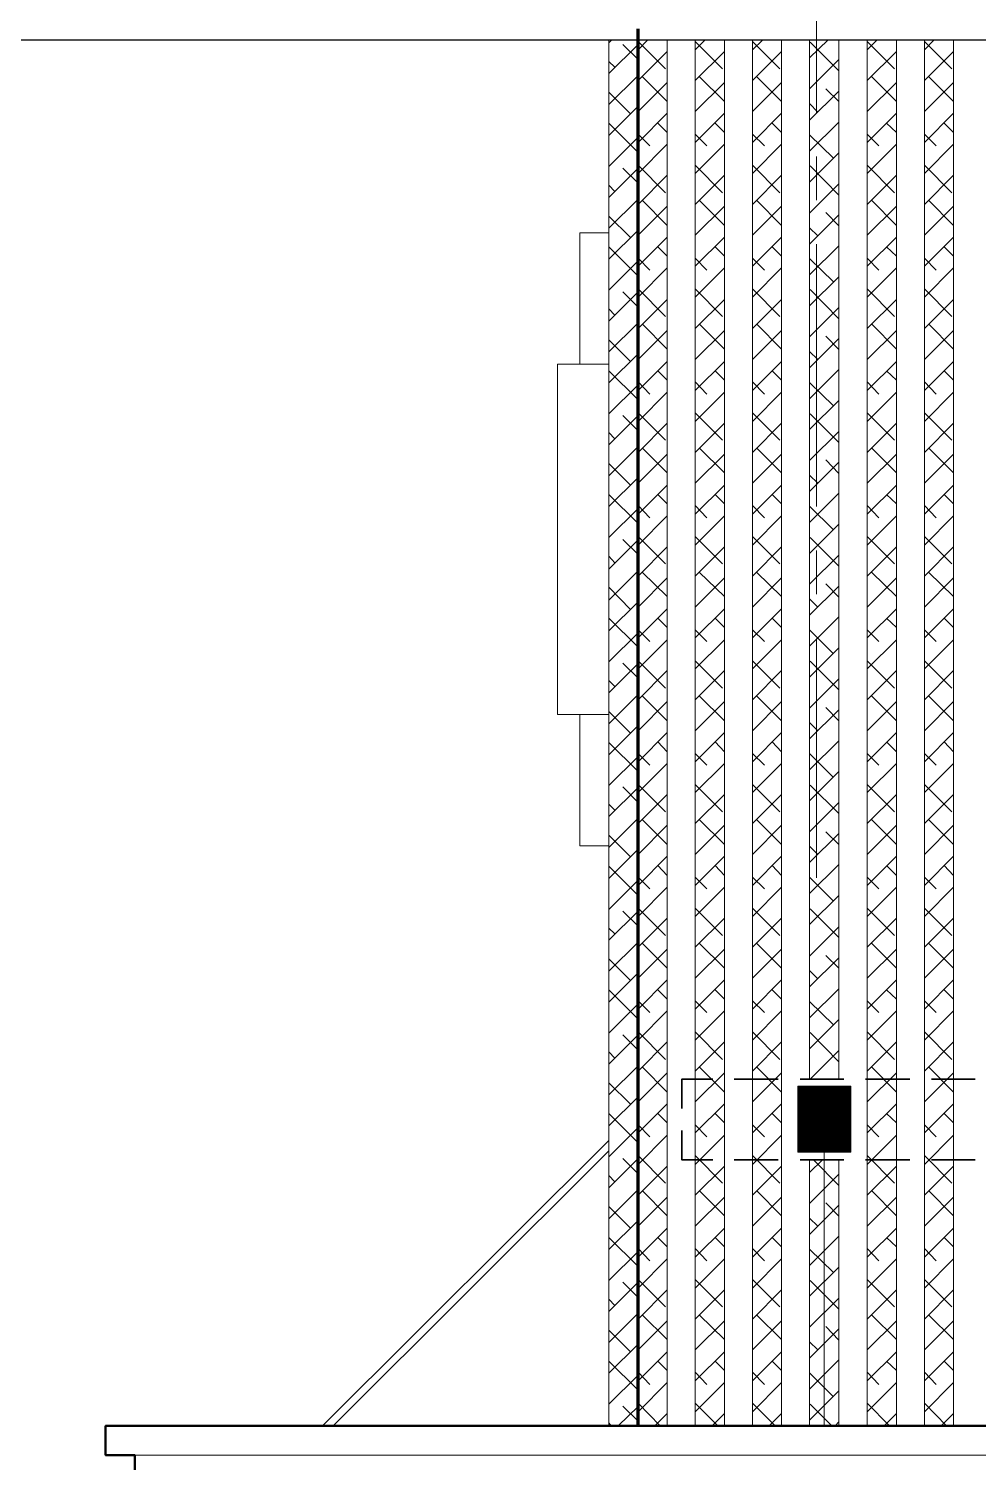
# Model space of a CAD drawing. Header units: inches. Extents: x 5 to 516, y -193 to 129.
# Drawn here: x 23.52 to 28.95, y -88.16 to -79.97 of the extents above; entities that cross this region are included whole.
import ezdxf

# ---------------------------------------------------------------- set-up
doc = ezdxf.new("R2010")
doc.units = ezdxf.units.IN
doc.header["$MEASUREMENT"] = 0
doc.layers.add('Highlight', color=210, linetype='Continuous')
doc.layers.add('PDF4_Geometry', color=7, linetype='Continuous')

msp = doc.modelspace()

# ---------------------------------------------------------------- linework, layer by layer
at = {"layer": 'Highlight'}
msp.add_line((23.3387518, -80.0329832), (138.0451299, -80.0329832), dxfattribs=at)
at = {"layer": 'PDF4_Geometry', "lineweight": 15}
for points in [[(28.0254113, -80.4496499), (28.0254113, -78.9496498)], [(28.0254113, -80.9496499), (28.0254113, -80.6996499)], [(26.6720854, -81.8863158), (26.6720854, -81.1363158), (26.8387521, -81.1363158), (26.8387521, -84.6363161), (26.6720854, -84.6363161), (26.6720854, -83.886316)], [(28.0254113, -82.6996501), (28.0254113, -81.1996499)], [(26.8387521, -83.886316), (26.5454187, -83.886316), (26.5454187, -81.8863158), (26.8387521, -81.8863158)], [(28.0254113, -83.1996501), (28.0254113, -82.9496501)], [(28.0254113, -84.8196487), (28.0254113, -83.452982)], [(28.1120812, -86.3029829), (28.1120812, -86.0963162), (28.0287479, -86.0963162), (28.0287479, -86.3029829)], [(28.0687462, -86.1996503), (28.0687462, -87.9496505)], [(25.2020875, -87.9496505), (26.8387542, -86.3196503)], [(25.2620783, -87.9496505), (26.838745, -86.3796503)], [(76.2154243, -88.1163172), (24.1287536, -88.1163172)]]:
    msp.add_lwpolyline(points, dxfattribs=at)
at = {"layer": 'PDF4_Geometry', "lineweight": 70}
msp.add_lwpolyline([(27.0054188, -87.9496505), (27.0054188, -79.9696499)], dxfattribs=at)
at = {"layer": 'PDF4_Geometry', "color": 8, "lineweight": 15, "true_color": 0x808080}
for points in [[(26.8387521, -80.0496492), (26.8554188, -80.0329825)], [(26.8387521, -80.2263154), (27.0054188, -80.0596488)], [(27.0054188, -80.1463153), (26.9187521, -80.0596486)], [(27.0054188, -80.0429828), (27.1620855, -80.1996494)], [(27.0620865, -80.0329832), (27.0054199, -80.0896498)], [(27.332079, -80.0429828), (27.4887456, -80.1996494)], [(27.3887467, -80.0329832), (27.3320801, -80.0896498)], [(27.7187435, -80.0329832), (27.6587435, -80.0896498)], [(27.6587527, -80.0429828), (27.8154194, -80.1996494)], [(27.9854129, -80.1363157), (28.0920796, -80.0329824)], [(28.1520796, -80.2096494), (27.9887462, -80.0463161)], [(28.3720774, -80.0329832), (28.3154107, -80.0896498)], [(28.3154232, -80.0429828), (28.4720899, -80.1996494)], [(28.6420834, -80.0429828), (28.7987501, -80.1996494)], [(28.6987512, -80.0329832), (28.6420845, -80.0896498)], [(26.8720773, -80.1896503), (26.838744, -80.1563169)], [(27.1720855, -80.0996505), (27.0054188, -80.2663172)], [(27.4987456, -80.0996505), (27.332079, -80.2663172)], [(27.8254194, -80.0996505), (27.6587527, -80.2663172)], [(27.9854129, -80.312982), (28.1520796, -80.1463153)], [(28.4820899, -80.0996505), (28.3154232, -80.2663172)], [(28.8087501, -80.0996505), (28.6420834, -80.2663172)], [(26.8387521, -80.4029817), (27.0054188, -80.236315)], [(27.0287478, -80.2429814), (27.1720811, -80.3863148)], [(27.3554215, -80.2429814), (27.4987549, -80.3863148)], [(27.6820817, -80.2429814), (27.8254151, -80.3863148)], [(28.3387522, -80.2429814), (28.4820856, -80.3863148)], [(28.6654124, -80.2429814), (28.8087458, -80.3863148)], [(27.1720855, -80.2763168), (27.0054188, -80.4429835)], [(27.4987456, -80.2763168), (27.332079, -80.4429835)], [(27.8254194, -80.2763168), (27.6587527, -80.4429835)], [(27.9854129, -80.4929814), (28.1520796, -80.3263148)], [(28.1520796, -80.3863157), (28.0787462, -80.3129824)], [(28.4820899, -80.2763168), (28.3154232, -80.4429835)], [(28.8087501, -80.2763168), (28.6420834, -80.4429835)], [(26.9620838, -80.4563163), (26.8387505, -80.3329829)], [(28.0320844, -80.4463167), (27.9854178, -80.3963167)], [(26.8387521, -80.5796514), (27.0054188, -80.4129847)], [(27.1720855, -80.4529831), (27.0054188, -80.6196497)], [(27.4987456, -80.4529831), (27.332079, -80.6196497)], [(27.8254194, -80.4529831), (27.6587527, -80.6196497)], [(28.4820899, -80.4529831), (28.3154232, -80.6196497)], [(28.8087501, -80.4529831), (28.6420834, -80.6196497)], [(27.0054188, -80.6763175), (26.8387521, -80.5096508)], [(27.0054188, -80.572985), (27.0720855, -80.6396516)], [(27.1187543, -80.5096508), (27.1720876, -80.5629842)], [(27.332079, -80.572985), (27.3987456, -80.6396516)], [(27.4454145, -80.5096508), (27.4987478, -80.5629842)], [(27.6587527, -80.572985), (27.7287527, -80.6396516)], [(27.7720882, -80.5096508), (27.8254216, -80.5629842)], [(27.9854129, -80.6696511), (28.1520796, -80.5029844)], [(28.3154232, -80.572985), (28.3820899, -80.6396516)], [(28.4254222, -80.5096508), (28.4820888, -80.5629842)], [(28.6420834, -80.572985), (28.7087501, -80.6396516)], [(28.7554189, -80.5096508), (28.8087523, -80.5629842)], [(26.8387521, -80.7563176), (27.0054188, -80.589651)], [(27.1720855, -80.6296493), (27.0054188, -80.796316)], [(27.4987456, -80.6296493), (27.332079, -80.796316)], [(27.8254194, -80.6296493), (27.6587527, -80.796316)], [(28.1220774, -80.7096495), (27.9854107, -80.5763161)], [(28.4820899, -80.6296493), (28.3154232, -80.796316)], [(28.8087501, -80.6296493), (28.6420834, -80.796316)], [(27.9854129, -80.8463174), (28.1520796, -80.6796507)], [(26.8387521, -80.9329839), (27.0054188, -80.7663172)], [(27.0054188, -80.8529838), (26.9187521, -80.7663171)], [(27.0054188, -80.7496513), (27.1620855, -80.9063179)], [(27.1720855, -80.8063156), (27.0054188, -80.9729823)], [(27.332079, -80.7496513), (27.4887456, -80.9063179)], [(27.4987456, -80.8063156), (27.332079, -80.9729823)], [(27.6587527, -80.7496513), (27.8154194, -80.9063179)], [(27.8254194, -80.8063156), (27.6587527, -80.9729823)], [(28.1520796, -80.9196511), (27.9887462, -80.7529844)], [(28.3154232, -80.7496513), (28.4720899, -80.9063179)], [(28.4820899, -80.8063156), (28.3154232, -80.9729823)], [(28.6420834, -80.7496513), (28.7987501, -80.9063179)], [(28.8087501, -80.8063156), (28.6420834, -80.9729823)], [(26.8720773, -80.8996519), (26.838744, -80.8629853)], [(27.9854129, -81.0229837), (28.1520796, -80.856317)], [(26.8387521, -81.1096502), (27.0054188, -80.9429835)], [(27.0287478, -80.9496499), (27.1720811, -81.0929833)], [(27.3554215, -80.9496499), (27.4987549, -81.0929833)], [(27.6820817, -80.9496499), (27.8254151, -81.0929833)], [(28.3387522, -80.9496499), (28.4820856, -81.0929833)], [(28.6654124, -80.9496499), (28.8087458, -81.0929833)], [(26.9620838, -81.1629848), (26.8387505, -81.0396514)], [(27.1720855, -80.9829853), (27.0054188, -81.149652)], [(27.4987456, -80.9829853), (27.332079, -81.149652)], [(27.8254194, -80.9829853), (27.6587527, -81.149652)], [(27.9854129, -81.1996499), (28.1520796, -81.0329833)], [(28.1520796, -81.0963174), (28.0787462, -81.0196507)], [(28.4820899, -80.9829853), (28.3154232, -81.149652)], [(28.8087501, -80.9829853), (28.6420834, -81.149652)], [(26.8387521, -81.2863165), (27.0054188, -81.1196498)], [(28.0320844, -81.1529818), (27.9854178, -81.1063151)], [(27.0054188, -81.3829826), (26.8387521, -81.2163159)], [(27.1720855, -81.1596482), (27.0054188, -81.3263148)], [(27.1187543, -81.2163159), (27.1720876, -81.2696493)], [(27.4987456, -81.1596482), (27.332079, -81.3263148)], [(27.4454145, -81.2163159), (27.4987478, -81.2696493)], [(27.8254194, -81.1596482), (27.6587527, -81.3263148)], [(27.7720882, -81.2163159), (27.8254216, -81.2696493)], [(27.9854129, -81.3763162), (28.1520796, -81.2096495)], [(28.4820899, -81.1596482), (28.3154232, -81.3263148)], [(28.4254222, -81.2163159), (28.4820888, -81.2696493)], [(28.8087501, -81.1596482), (28.6420834, -81.3263148)], [(28.7554189, -81.2163159), (28.8087523, -81.2696493)], [(26.8387521, -81.4629827), (27.0054188, -81.2963161)], [(27.0054188, -81.2796501), (27.0720855, -81.3496501)], [(27.332079, -81.2796501), (27.3987456, -81.3496501)], [(27.6587527, -81.2796501), (27.7287527, -81.3496501)], [(28.1220774, -81.416318), (27.9854107, -81.2829846)], [(28.3154232, -81.2796501), (28.3820899, -81.3496501)], [(28.6420834, -81.2796501), (28.7087501, -81.3496501)], [(27.1720855, -81.3363178), (27.0054188, -81.5029845)], [(27.4987456, -81.3363178), (27.332079, -81.5029845)], [(27.8254194, -81.3363178), (27.6587527, -81.5029845)], [(27.9854129, -81.5529825), (28.1520796, -81.3863158)], [(28.4820899, -81.3363178), (28.3154232, -81.5029845)], [(28.8087501, -81.3363178), (28.6420834, -81.5029845)], [(26.8387521, -81.639649), (27.0054188, -81.4729823)], [(27.0054188, -81.5596489), (26.9187521, -81.4729822)], [(27.0054188, -81.4563163), (27.1620855, -81.612983)], [(27.332079, -81.4563163), (27.4887456, -81.612983)], [(27.6587527, -81.4563163), (27.8154194, -81.612983)], [(28.1520796, -81.6263162), (27.9887462, -81.4596495)], [(28.3154232, -81.4563163), (28.4720899, -81.612983)], [(28.6420834, -81.4563163), (28.7987501, -81.612983)], [(27.1720855, -81.5163173), (27.0054188, -81.682984)], [(27.4987456, -81.5163173), (27.332079, -81.682984)], [(27.8254194, -81.5163173), (27.6587527, -81.682984)], [(28.4820899, -81.5163173), (28.3154232, -81.682984)], [(28.8087501, -81.5163173), (28.6420834, -81.682984)], [(26.8720773, -81.606317), (26.838744, -81.5696504)], [(27.9854129, -81.7296488), (28.1520796, -81.5629821)], [(26.8387521, -81.8163187), (27.0054188, -81.649652)], [(27.1720855, -81.6929836), (27.0054188, -81.8596503)], [(27.0287478, -81.6563184), (27.1720811, -81.7996517)], [(27.4987456, -81.6929836), (27.332079, -81.8596503)], [(27.3554215, -81.6563184), (27.4987549, -81.7996517)], [(27.8254194, -81.6929836), (27.6587527, -81.8596503)], [(27.6820817, -81.6563184), (27.8254151, -81.7996517)], [(28.4820899, -81.6929836), (28.3154232, -81.8596503)], [(28.3387522, -81.6563184), (28.4820856, -81.7996517)], [(28.8087501, -81.6929836), (28.6420834, -81.8596503)], [(28.6654124, -81.6563184), (28.8087458, -81.7996517)], [(26.9620838, -81.8696498), (26.8387505, -81.7463165)], [(27.9854129, -81.9063184), (28.1520796, -81.7396517)], [(28.1520796, -81.8029825), (28.0787462, -81.7263158)], [(26.8387521, -81.9929816), (27.0054188, -81.8263149)], [(27.1720855, -81.8696498), (27.0054188, -82.0363165)], [(27.4987456, -81.8696498), (27.332079, -82.0363165)], [(27.8254194, -81.8696498), (27.6587527, -82.0363165)], [(28.0320844, -81.8596503), (27.9854178, -81.8129836)], [(28.4820899, -81.8696498), (28.3154232, -82.0363165)], [(28.8087501, -81.8696498), (28.6420834, -82.0363165)], [(27.0054188, -82.0896511), (26.8387521, -81.9229844)], [(27.1187543, -81.9229844), (27.1720876, -81.9763177)], [(27.4454145, -81.9229844), (27.4987478, -81.9763177)], [(27.7720882, -81.9229844), (27.8254216, -81.9763177)], [(27.9854129, -82.0829847), (28.1520796, -81.916318)], [(28.4254222, -81.9229844), (28.4820888, -81.9763177)], [(28.7554189, -81.9229844), (28.8087523, -81.9763177)], [(26.8387521, -82.1696512), (27.0054188, -82.0029845)], [(27.0054188, -81.9863152), (27.0720855, -82.0563152)], [(27.1720855, -82.0463161), (27.0054188, -82.2129828)], [(27.332079, -81.9863152), (27.3987456, -82.0563152)], [(27.4987456, -82.0463161), (27.332079, -82.2129828)], [(27.6587527, -81.9863152), (27.7287527, -82.0563152)], [(27.8254194, -82.0463161), (27.6587527, -82.2129828)], [(28.1220774, -82.1229831), (27.9854107, -81.9896497)], [(28.3154232, -81.9863152), (28.3820899, -82.0563152)], [(28.4820899, -82.0463161), (28.3154232, -82.2129828)], [(28.6420834, -81.9863152), (28.7087501, -82.0563152)], [(28.8087501, -82.0463161), (28.6420834, -82.2129828)], [(27.9854129, -82.259651), (28.1520796, -82.0929843)], [(26.8387521, -82.3463175), (27.0054188, -82.1796508)], [(27.0054188, -82.2663174), (26.9187521, -82.1796507)], [(27.0054188, -82.1629848), (27.1620855, -82.3196515)], [(27.332079, -82.1629848), (27.4887456, -82.3196515)], [(27.6587527, -82.1629848), (27.8154194, -82.3196515)], [(28.1520796, -82.3329847), (27.9887462, -82.1696514)], [(28.3154232, -82.1629848), (28.4720899, -82.3196515)], [(28.6420834, -82.1629848), (28.7987501, -82.3196515)], [(26.8720773, -82.3129821), (26.838744, -82.2763155)], [(27.1720855, -82.2229824), (27.0054188, -82.3896491)], [(27.4987456, -82.2229824), (27.332079, -82.3896491)], [(27.8254194, -82.2229824), (27.6587527, -82.3896491)], [(27.9854129, -82.4363172), (28.1520796, -82.2696506)], [(28.4820899, -82.2229824), (28.3154232, -82.3896491)], [(28.8087501, -82.2229824), (28.6420834, -82.3896491)], [(26.8387521, -82.5229838), (27.0054188, -82.3563171)], [(27.0287478, -82.3629835), (27.1720811, -82.5063168)], [(27.3554215, -82.3629835), (27.4987549, -82.5063168)], [(27.6820817, -82.3629835), (27.8254151, -82.5063168)], [(28.3387522, -82.3629835), (28.4820856, -82.5063168)], [(28.6654124, -82.3629835), (28.8087458, -82.5063168)], [(26.9620838, -82.5763149), (26.8387505, -82.4529816)], [(27.1720855, -82.3996521), (27.0054188, -82.5663187)], [(27.4987456, -82.3996521), (27.332079, -82.5663187)], [(27.8254194, -82.3996521), (27.6587527, -82.5663187)], [(27.9854129, -82.6129835), (28.1520796, -82.4463168)], [(28.1520796, -82.509651), (28.0787462, -82.4329843)], [(28.4820899, -82.3996521), (28.3154232, -82.5663187)], [(28.8087501, -82.3996521), (28.6420834, -82.5663187)], [(26.8387521, -82.6996501), (27.0054188, -82.5329834)], [(28.0320844, -82.5663187), (27.9854178, -82.5196521)], [(27.1720855, -82.5763149), (27.0054188, -82.7429816)], [(27.4987456, -82.5763149), (27.332079, -82.7429816)], [(27.8254194, -82.5763149), (27.6587527, -82.7429816)], [(28.4820899, -82.5763149), (28.3154232, -82.7429816)], [(28.8087501, -82.5763149), (28.6420834, -82.7429816)], [(27.0054188, -82.7963162), (26.8387521, -82.6296495)], [(27.0054188, -82.6929837), (27.0720855, -82.7629837)], [(27.1187543, -82.6296495), (27.1720876, -82.6829828)], [(27.332079, -82.6929837), (27.3987456, -82.7629837)], [(27.4454145, -82.6296495), (27.4987478, -82.6829828)], [(27.6587527, -82.6929837), (27.7287527, -82.7629837)], [(27.7720882, -82.6296495), (27.8254216, -82.6829828)], [(28.1220774, -82.8329848), (27.9854107, -82.6963181)], [(27.9854129, -82.7896498), (28.1520796, -82.6229831)], [(28.3154232, -82.6929837), (28.3820899, -82.7629837)], [(28.4254222, -82.6296495), (28.4820888, -82.6829828)], [(28.6420834, -82.6929837), (28.7087501, -82.7629837)], [(28.7554189, -82.6296495), (28.8087523, -82.6829828)], [(26.8387521, -82.8763163), (27.0054188, -82.7096496)], [(27.1720855, -82.7529846), (27.0054188, -82.9196513)], [(27.4987456, -82.7529846), (27.332079, -82.9196513)], [(27.8254194, -82.7529846), (27.6587527, -82.9196513)], [(28.4820899, -82.7529846), (28.3154232, -82.9196513)], [(28.8087501, -82.7529846), (28.6420834, -82.9196513)], [(27.9854129, -82.9663161), (28.1520796, -82.7996494)], [(26.8387521, -83.0563158), (27.0054188, -82.8896491)], [(27.0054188, -82.9729825), (26.9187521, -82.8863158)], [(27.0054188, -82.8696499), (27.1620855, -83.0263166)], [(27.1720855, -82.9296509), (27.0054188, -83.0963176)], [(27.332079, -82.8696499), (27.4887456, -83.0263166)], [(27.4987456, -82.9296509), (27.332079, -83.0963176)], [(27.6587527, -82.8696499), (27.8154194, -83.0263166)], [(27.8254194, -82.9296509), (27.6587527, -83.0963176)], [(28.1520796, -83.0396498), (27.9887462, -82.8763165)], [(28.3154232, -82.8696499), (28.4720899, -83.0263166)], [(28.4820899, -82.9296509), (28.3154232, -83.0963176)], [(28.6420834, -82.8696499), (28.7987501, -83.0263166)], [(28.8087501, -82.9296509), (28.6420834, -83.0963176)], [(26.8720773, -83.0196506), (26.838744, -82.9829839)], [(27.9854129, -83.1429823), (28.1520796, -82.9763157)], [(26.8387521, -83.2329855), (27.0054188, -83.0663188)], [(27.1720855, -83.1063172), (27.0054188, -83.2729838)], [(27.0287478, -83.0729852), (27.1720811, -83.2129852)], [(27.4987456, -83.1063172), (27.332079, -83.2729838)], [(27.3554215, -83.0729852), (27.4987549, -83.2129852)], [(27.8254194, -83.1063172), (27.6587527, -83.2729838)], [(27.6820817, -83.0729852), (27.8254151, -83.2129852)], [(28.4820899, -83.1063172), (28.3154232, -83.2729838)], [(28.3387522, -83.0729852), (28.4820856, -83.2129852)], [(28.8087501, -83.1063172), (28.6420834, -83.2729838)], [(28.6654124, -83.0729852), (28.8087458, -83.2129852)], [(26.9620838, -83.2863166), (26.8387505, -83.15965)], [(27.9854129, -83.3196486), (28.1520796, -83.1529819)], [(28.1520796, -83.2163161), (28.0787462, -83.1396494)], [(26.8387521, -83.4096483), (27.0054188, -83.2429817)], [(28.0320844, -83.2729838), (27.9854178, -83.2263172)], [(27.0054188, -83.5029847), (26.8387521, -83.336318)], [(27.1720855, -83.2829834), (27.0054188, -83.4496501)], [(27.1187543, -83.336318), (27.1720876, -83.3896513)], [(27.4987456, -83.2829834), (27.332079, -83.4496501)], [(27.4454145, -83.336318), (27.4987478, -83.3896513)], [(27.8254194, -83.2829834), (27.6587527, -83.4496501)], [(27.7720882, -83.336318), (27.8254216, -83.3896513)], [(27.9854129, -83.4963183), (28.1520796, -83.3296516)], [(28.4820899, -83.2829834), (28.3154232, -83.4496501)], [(28.4254222, -83.336318), (28.4820888, -83.3896513)], [(28.8087501, -83.2829834), (28.6420834, -83.4496501)], [(28.7554189, -83.336318), (28.8087523, -83.3896513)], [(26.8387521, -83.586318), (27.0054188, -83.4196513)], [(27.0054188, -83.4029819), (27.0720855, -83.4696486)], [(27.332079, -83.4029819), (27.3987456, -83.4696486)], [(27.6587527, -83.4029819), (27.7287527, -83.4696486)], [(28.1220774, -83.5396498), (27.9854107, -83.4029832)], [(28.3154232, -83.4029819), (28.3820899, -83.4696486)], [(28.6420834, -83.4029819), (28.7087501, -83.4696486)], [(27.1720855, -83.4596497), (27.0054188, -83.6263164)], [(27.4987456, -83.4596497), (27.332079, -83.6263164)], [(27.8254194, -83.4596497), (27.6587527, -83.6263164)], [(27.9854129, -83.6729845), (28.1520796, -83.5063179)], [(28.4820899, -83.4596497), (28.3154232, -83.6263164)], [(28.8087501, -83.4596497), (28.6420834, -83.6263164)], [(26.8387521, -83.7629843), (27.0054188, -83.5963176)], [(27.0054188, -83.6796509), (26.9187521, -83.5929843)], [(27.0054188, -83.5796516), (27.1620855, -83.7363183)], [(27.332079, -83.5796516), (27.4887456, -83.7363183)], [(27.6587527, -83.5796516), (27.8154194, -83.7363183)], [(28.1520796, -83.7463183), (27.9887462, -83.5829849)], [(28.3154232, -83.5796516), (28.4720899, -83.7363183)], [(28.6420834, -83.5796516), (28.7987501, -83.7363183)], [(27.1720855, -83.636316), (27.0054188, -83.8029827)], [(27.4987456, -83.636316), (27.332079, -83.8029827)], [(27.8254194, -83.636316), (27.6587527, -83.8029827)], [(27.9854129, -83.8496508), (28.1520796, -83.6829841)], [(28.4820899, -83.636316), (28.3154232, -83.8029827)], [(28.8087501, -83.636316), (28.6420834, -83.8029827)], [(26.8720773, -83.7263157), (26.838744, -83.6929824)], [(26.8387521, -83.9396506), (27.0054188, -83.7729839)], [(27.1720855, -83.8129823), (27.0054188, -83.9796489)], [(27.0287478, -83.7796503), (27.1720811, -83.9229836)], [(27.4987456, -83.8129823), (27.332079, -83.9796489)], [(27.3554215, -83.7796503), (27.4987549, -83.9229836)], [(27.8254194, -83.8129823), (27.6587527, -83.9796489)], [(27.6820817, -83.7796503), (27.8254151, -83.9229836)], [(28.1520796, -83.9229846), (28.0787462, -83.8463179)], [(28.4820899, -83.8129823), (28.3154232, -83.9796489)], [(28.3387522, -83.7796503), (28.4820856, -83.9229836)], [(28.8087501, -83.8129823), (28.6420834, -83.9796489)], [(28.6654124, -83.7796503), (28.8087458, -83.9229836)], [(26.9620838, -83.9929817), (26.8387505, -83.8696484)], [(27.9854129, -84.0263171), (28.1520796, -83.8596504)], [(26.8387521, -84.1163168), (27.0054188, -83.9496502)], [(27.1720855, -83.9896519), (27.0054188, -84.1563186)], [(27.4987456, -83.9896519), (27.332079, -84.1563186)], [(27.8254194, -83.9896519), (27.6587527, -84.1563186)], [(28.0320844, -83.9796489), (27.9854178, -83.9329823)], [(28.4820899, -83.9896519), (28.3154232, -84.1563186)], [(28.8087501, -83.9896519), (28.6420834, -84.1563186)], [(27.0054188, -84.212983), (26.8387521, -84.0463163)], [(27.1187543, -84.0429831), (27.1720876, -84.0996498)], [(27.4454145, -84.0429831), (27.4987478, -84.0996498)], [(27.7720882, -84.0429831), (27.8254216, -84.0996498)], [(27.9854129, -84.2029834), (28.1520796, -84.0363167)], [(28.4254222, -84.0429831), (28.4820888, -84.0996498)], [(28.7554189, -84.0429831), (28.8087523, -84.0996498)], [(26.8387521, -84.2929831), (27.0054188, -84.1263164)], [(27.0054188, -84.1096504), (27.0720855, -84.1763171)], [(27.1720855, -84.1663182), (27.0054188, -84.3329849)], [(27.332079, -84.1096504), (27.3987456, -84.1763171)], [(27.4987456, -84.1663182), (27.332079, -84.3329849)], [(27.6587527, -84.1096504), (27.7287527, -84.1763171)], [(27.8254194, -84.1663182), (27.6587527, -84.3329849)], [(28.1220774, -84.2463183), (27.9854107, -84.1096517)], [(28.3154232, -84.1096504), (28.3820899, -84.1763171)], [(28.4820899, -84.1663182), (28.3154232, -84.3329849)], [(28.6420834, -84.1096504), (28.7087501, -84.1763171)], [(28.8087501, -84.1663182), (28.6420834, -84.3329849)], [(27.9854129, -84.3796496), (28.1520796, -84.212983)], [(26.8387521, -84.4696494), (27.0054188, -84.3029827)], [(27.0054188, -84.3896492), (26.9187521, -84.2996492)], [(27.0054188, -84.2863167), (27.1620855, -84.4429834)], [(27.332079, -84.2863167), (27.4887456, -84.4429834)], [(27.6587527, -84.2863167), (27.8154194, -84.4429834)], [(28.1520796, -84.4529834), (27.9887462, -84.28965)], [(28.3154232, -84.2863167), (28.4720899, -84.4429834)], [(28.6420834, -84.2863167), (28.7987501, -84.4429834)], [(26.8720773, -84.4329842), (26.838744, -84.3996509)], [(27.1720855, -84.3429845), (27.0054188, -84.5096511)], [(27.4987456, -84.3429845), (27.332079, -84.5096511)], [(27.8254194, -84.3429845), (27.6587527, -84.5096511)], [(27.9854129, -84.5563159), (28.1520796, -84.3896492)], [(28.4820899, -84.3429845), (28.3154232, -84.5096511)], [(28.8087501, -84.3429845), (28.6420834, -84.5096511)], [(26.8387521, -84.6463157), (27.0054188, -84.479649)], [(27.0287478, -84.4863154), (27.1720811, -84.6296487)], [(27.3554215, -84.4863154), (27.4987549, -84.6296487)], [(27.6820817, -84.4863154), (27.8254151, -84.6296487)], [(28.3387522, -84.4863154), (28.4820856, -84.6296487)], [(28.6654124, -84.4863154), (28.8087458, -84.6296487)], [(26.9620838, -84.6996502), (26.8387505, -84.5763169)], [(27.1720855, -84.5196507), (27.0054188, -84.6863174)], [(27.4987456, -84.5196507), (27.332079, -84.6863174)], [(27.8254194, -84.5196507), (27.6587527, -84.6863174)], [(27.9854129, -84.7329856), (28.1520796, -84.5663189)], [(28.1520796, -84.6296497), (28.0787462, -84.5563163)], [(28.4820899, -84.5196507), (28.3154232, -84.6863174)], [(28.8087501, -84.5196507), (28.6420834, -84.6863174)], [(26.8387521, -84.8229853), (27.0054188, -84.6563186)], [(28.0320844, -84.6863174), (27.9854178, -84.6396507)], [(27.1720855, -84.696317), (27.0054188, -84.8629837)], [(27.4987456, -84.696317), (27.332079, -84.8629837)], [(27.8254194, -84.696317), (27.6587527, -84.8629837)], [(27.9854129, -84.9096485), (28.1520796, -84.7429818)], [(28.4820899, -84.696317), (28.3154232, -84.8629837)], [(28.8087501, -84.696317), (28.6420834, -84.8629837)], [(27.0054188, -84.9196514), (26.8387521, -84.7529848)], [(27.0054188, -84.8163189), (27.0720855, -84.8829856)], [(27.1187543, -84.7496516), (27.1720876, -84.8063182)], [(27.332079, -84.8163189), (27.3987456, -84.8829856)], [(27.4454145, -84.7496516), (27.4987478, -84.8063182)], [(27.6587527, -84.8163189), (27.7287527, -84.8829856)], [(27.7720882, -84.7496516), (27.8254216, -84.8063182)], [(28.1220774, -84.9529834), (27.9854107, -84.8163168)], [(28.3154232, -84.8163189), (28.3820899, -84.8829856)], [(28.4254222, -84.7496516), (28.4820888, -84.8063182)], [(28.6420834, -84.8163189), (28.7087501, -84.8829856)], [(28.7554189, -84.7496516), (28.8087523, -84.8063182)], [(26.8387521, -84.9996516), (27.0054188, -84.8329849)], [(27.1720855, -84.8729833), (27.0054188, -85.03965)], [(27.4987456, -84.8729833), (27.332079, -85.03965)], [(27.8254194, -84.8729833), (27.6587527, -85.03965)], [(28.4820899, -84.8729833), (28.3154232, -85.03965)], [(28.8087501, -84.8729833), (28.6420834, -85.03965)], [(27.0054188, -84.9929818), (27.1620855, -85.1496485)], [(27.332079, -84.9929818), (27.4887456, -85.1496485)], [(27.6587527, -84.9929818), (27.8154194, -85.1496485)], [(27.9854129, -85.0863181), (28.1520796, -84.9196514)], [(28.3154232, -84.9929818), (28.4720899, -85.1496485)], [(28.6420834, -84.9929818), (28.7987501, -85.1496485)], [(26.8387521, -85.1763179), (27.0054188, -85.0096512)], [(27.0054188, -85.0963177), (26.9187521, -85.009651)], [(27.1720855, -85.0496496), (27.0054188, -85.2163162)], [(27.4987456, -85.0496496), (27.332079, -85.2163162)], [(27.8254194, -85.0496496), (27.6587527, -85.2163162)], [(28.1520796, -85.1596485), (27.9887462, -84.9963151)], [(28.4820899, -85.0496496), (28.3154232, -85.2163162)], [(28.8087501, -85.0496496), (28.6420834, -85.2163162)], [(26.8720773, -85.1396493), (26.838744, -85.106316)], [(27.9854129, -85.2663176), (28.1520796, -85.0996509)], [(26.8387521, -85.3529841), (27.0054188, -85.1863175)], [(27.1720855, -85.2263158), (27.0054188, -85.3929825)], [(27.0287478, -85.1929839), (27.1720811, -85.3363172)], [(27.4987456, -85.2263158), (27.332079, -85.3929825)], [(27.3554215, -85.1929839), (27.4987549, -85.3363172)], [(27.8254194, -85.2263158), (27.6587527, -85.3929825)], [(27.6820817, -85.1929839), (27.8254151, -85.3363172)], [(28.4820899, -85.2263158), (28.3154232, -85.3929825)], [(28.3387522, -85.1929839), (28.4820856, -85.3363172)], [(28.8087501, -85.2263158), (28.6420834, -85.3929825)], [(28.6654124, -85.1929839), (28.8087458, -85.3363172)], [(26.9620838, -85.4063187), (26.8387505, -85.2829854)], [(27.9854129, -85.4429839), (28.1520796, -85.2763172)], [(28.1520796, -85.3363181), (28.0787462, -85.2629848)], [(26.8387521, -85.5296504), (27.0054188, -85.3629837)], [(27.1720855, -85.4029821), (27.0054188, -85.5696488)], [(27.4987456, -85.4029821), (27.332079, -85.5696488)], [(27.8254194, -85.4029821), (27.6587527, -85.5696488)], [(28.0320844, -85.3963157), (27.9854178, -85.349649)], [(28.4820899, -85.4029821), (28.3154232, -85.5696488)], [(28.8087501, -85.4029821), (28.6420834, -85.5696488)], [(27.0054188, -85.6263165), (26.8387521, -85.4596499)], [(27.1187543, -85.4596499), (27.1720876, -85.5129832)], [(27.4454145, -85.4596499), (27.4987478, -85.5129832)], [(27.7720882, -85.4596499), (27.8254216, -85.5129832)], [(27.9854129, -85.6196501), (28.1520796, -85.4529835)], [(28.4254222, -85.4596499), (28.4820888, -85.5129832)], [(28.7554189, -85.4596499), (28.8087523, -85.5129832)], [(26.8387521, -85.7063167), (27.0054188, -85.53965)], [(27.0054188, -85.522984), (27.0720855, -85.5896507)], [(27.332079, -85.522984), (27.3987456, -85.5896507)], [(27.6587527, -85.522984), (27.7287527, -85.5896507)], [(28.1220774, -85.6596485), (27.9854107, -85.5263152)], [(28.3154232, -85.522984), (28.3820899, -85.5896507)], [(28.6420834, -85.522984), (28.7087501, -85.5896507)], [(27.1720855, -85.5796518), (27.0054188, -85.7463185)], [(27.4987456, -85.5796518), (27.332079, -85.7463185)], [(27.8254194, -85.5796518), (27.6587527, -85.7463185)], [(27.9854129, -85.7963164), (28.1520796, -85.6296497)], [(28.4820899, -85.5796518), (28.3154232, -85.7463185)], [(28.8087501, -85.5796518), (28.6420834, -85.7463185)], [(26.8387521, -85.882983), (27.0054188, -85.7163163)], [(27.0054188, -85.8029828), (26.9187521, -85.7163161)], [(27.0054188, -85.6996503), (27.1620855, -85.856317)], [(27.332079, -85.6996503), (27.4887456, -85.856317)], [(27.6587527, -85.6996503), (27.8154194, -85.856317)], [(28.1520796, -85.8696502), (27.9887462, -85.7029835)], [(28.3154232, -85.6996503), (28.4720899, -85.856317)], [(28.6420834, -85.6996503), (28.7987501, -85.856317)], [(26.8720773, -85.849651), (26.838744, -85.8129843)], [(27.1720855, -85.756318), (27.0054188, -85.9229847)], [(27.4987456, -85.756318), (27.332079, -85.9229847)], [(27.8254194, -85.756318), (27.6587527, -85.9229847)], [(27.9887495, -85.9696495), (28.1520828, -85.8063162)], [(28.4820899, -85.756318), (28.3154232, -85.9229847)], [(28.8087501, -85.756318), (28.6420834, -85.9229847)], [(26.8387521, -86.0596492), (27.0054188, -85.8929826)], [(27.1720855, -85.9329843), (27.0054188, -86.099651)], [(27.0287478, -85.8996523), (27.1720811, -86.0429857)], [(27.4987456, -85.9329843), (27.332079, -86.099651)], [(27.3554215, -85.8996523), (27.4987549, -86.0429857)], [(27.8254194, -85.9329843), (27.6587527, -86.099651)], [(27.6820817, -85.8996523), (27.8254151, -86.0429857)], [(28.078756, -85.9696495), (28.078756, -85.9663162)], [(28.4820899, -85.9329843), (28.3154232, -86.099651)], [(28.3387522, -85.8996523), (28.4820856, -86.0429857)], [(28.8087501, -85.9329843), (28.6420834, -86.099651)], [(28.6654124, -85.8996523), (28.8087458, -86.0429857)], [(26.9620838, -86.1129838), (26.8387505, -85.9896505)], [(26.8387521, -86.2363155), (27.0054188, -86.0696488)], [(27.1720855, -86.1096506), (27.0054188, -86.2763173)], [(27.4987456, -86.1096506), (27.332079, -86.2763173)], [(27.8254194, -86.1096506), (27.6587527, -86.2763173)], [(28.4820899, -86.1096506), (28.3154232, -86.2763173)], [(28.8087501, -86.1096506), (28.6420834, -86.2763173)], [(27.0054188, -86.332985), (26.8387521, -86.1663184)], [(27.1187543, -86.1663184), (27.1720876, -86.2196517)], [(27.4454145, -86.1663184), (27.4987478, -86.2196517)], [(27.7720882, -86.1663184), (27.8254216, -86.2196517)], [(28.4254222, -86.1663184), (28.4820888, -86.2196517)], [(28.7554189, -86.1663184), (28.8087523, -86.2196517)], [(26.8387521, -86.4129852), (27.0054188, -86.2463185)], [(27.0054188, -86.2296491), (27.0720855, -86.2996491)], [(27.1720855, -86.2896501), (27.0054188, -86.4563167)], [(27.332079, -86.2296491), (27.3987456, -86.2996491)], [(27.4987456, -86.2896501), (27.332079, -86.4563167)], [(27.6587527, -86.2296491), (27.7287527, -86.2996491)], [(27.8254194, -86.2896501), (27.6587527, -86.4563167)], [(28.3154232, -86.2296491), (28.3820899, -86.2996491)], [(28.4820899, -86.2896501), (28.3154232, -86.4563167)], [(28.6420834, -86.2296491), (28.7087501, -86.2996491)], [(28.8087501, -86.2896501), (28.6420834, -86.4563167)], [(26.8387521, -86.5896514), (27.0054188, -86.4229848)], [(27.0054188, -86.5096513), (26.9187521, -86.4229846)], [(27.0054188, -86.4063188), (27.1620855, -86.5629855)], [(27.1720855, -86.4663163), (27.0054188, -86.632983)], [(27.332079, -86.4063188), (27.4887456, -86.5629855)], [(27.4987456, -86.4663163), (27.332079, -86.632983)], [(27.6587527, -86.4063188), (27.8154194, -86.5629855)], [(27.8254194, -86.4663163), (27.6587527, -86.632983)], [(27.9854129, -86.5029849), (28.0587462, -86.4296516)], [(28.1520796, -86.5763153), (28.0087462, -86.4296486)], [(28.3154232, -86.4063188), (28.4720899, -86.5629855)], [(28.4820899, -86.4663163), (28.3154232, -86.632983)], [(28.6420834, -86.4063188), (28.7987501, -86.5629855)], [(28.8087501, -86.4663163), (28.6420834, -86.632983)], [(26.8720773, -86.5563161), (26.838744, -86.5196494)], [(27.9854129, -86.6796512), (28.1520796, -86.5129845)], [(26.8387521, -86.7663177), (27.0054188, -86.599651)], [(27.0287478, -86.6063174), (27.1720811, -86.7496508)], [(27.3554215, -86.6063174), (27.4987549, -86.7496508)], [(27.6820817, -86.6063174), (27.8254151, -86.7496508)], [(28.3387522, -86.6063174), (28.4820856, -86.7496508)], [(28.6654124, -86.6063174), (28.8087458, -86.7496508)], [(26.9620838, -86.8196489), (26.8387505, -86.6963155)], [(27.1720855, -86.6429826), (27.0054188, -86.8096493)], [(27.4987456, -86.6429826), (27.332079, -86.8096493)], [(27.8254194, -86.6429826), (27.6587527, -86.8096493)], [(27.9854129, -86.8563175), (28.1520796, -86.6896508)], [(28.1520796, -86.7529849), (28.0787462, -86.6763183)], [(28.4820899, -86.6429826), (28.3154232, -86.8096493)], [(28.8087501, -86.6429826), (28.6420834, -86.8096493)], [(26.8387521, -86.942984), (27.0054188, -86.7763173)], [(28.0320844, -86.8096493), (27.9854178, -86.7629826)], [(27.0054188, -87.0396501), (26.8387521, -86.8729834)], [(27.1720855, -86.8196489), (27.0054188, -86.9863156)], [(27.1187543, -86.8729834), (27.1720876, -86.9263168)], [(27.4987456, -86.8196489), (27.332079, -86.9863156)], [(27.4454145, -86.8729834), (27.4987478, -86.9263168)], [(27.8254194, -86.8196489), (27.6587527, -86.9863156)], [(27.7720882, -86.8729834), (27.8254216, -86.9263168)], [(27.9854129, -87.0329837), (28.1520796, -86.8663171)], [(28.4820899, -86.8196489), (28.3154232, -86.9863156)], [(28.4254222, -86.8729834), (28.4820888, -86.9263168)], [(28.8087501, -86.8196489), (28.6420834, -86.9863156)], [(28.7554189, -86.8729834), (28.8087523, -86.9263168)], [(26.8387521, -87.1196503), (27.0054188, -86.9529836)], [(27.0054188, -86.9363176), (27.0720855, -87.0063176)], [(27.332079, -86.9363176), (27.3987456, -87.0063176)], [(27.6587527, -86.9363176), (27.7287527, -87.0063176)], [(28.1220774, -87.0729855), (27.9854107, -86.9396522)], [(28.3154232, -86.9363176), (28.3820899, -87.0063176)], [(28.6420834, -86.9363176), (28.7087501, -87.0063176)], [(27.1720855, -86.9963186), (27.0054188, -87.1629852)], [(27.4987456, -86.9963186), (27.332079, -87.1629852)], [(27.8254194, -86.9963186), (27.6587527, -87.1629852)], [(28.4820899, -86.9963186), (28.3154232, -87.1629852)], [(28.8087501, -86.9963186), (28.6420834, -87.1629852)], [(27.0054188, -87.1129839), (27.1620855, -87.2696506)], [(27.332079, -87.1129839), (27.4887456, -87.2696506)], [(27.6587527, -87.1129839), (27.8154194, -87.2696506)], [(27.9854129, -87.20965), (28.1520796, -87.0429833)], [(28.1520796, -87.2829838), (27.9887462, -87.1196504)], [(28.3154232, -87.1129839), (28.4720899, -87.2696506)], [(28.6420834, -87.1129839), (28.7987501, -87.2696506)], [(26.8387521, -87.2963165), (27.0054188, -87.1296499)], [(27.0054188, -87.2163164), (26.9187521, -87.1296497)], [(27.1720855, -87.1729848), (27.0054188, -87.3396515)], [(27.4987456, -87.1729848), (27.332079, -87.3396515)], [(27.8254194, -87.1729848), (27.6587527, -87.3396515)], [(28.4820899, -87.1729848), (28.3154232, -87.3396515)], [(28.8087501, -87.1729848), (28.6420834, -87.3396515)], [(26.8720773, -87.2629846), (26.838744, -87.2263179)], [(27.9854129, -87.3863163), (28.1520796, -87.2196496)], [(26.8387521, -87.4729828), (27.0054188, -87.3063161)], [(27.1720855, -87.3496511), (27.0054188, -87.5163178)], [(27.0287478, -87.3163191), (27.1720811, -87.4563191)], [(27.4987456, -87.3496511), (27.332079, -87.5163178)], [(27.3554215, -87.3163191), (27.4987549, -87.4563191)], [(27.8254194, -87.3496511), (27.6587527, -87.5163178)], [(27.6820817, -87.3163191), (27.8254151, -87.4563191)], [(28.4820899, -87.3496511), (28.3154232, -87.5163178)], [(28.3387522, -87.3163191), (28.4820856, -87.4563191)], [(28.8087501, -87.3496511), (28.6420834, -87.5163178)], [(28.6654124, -87.3163191), (28.8087458, -87.4563191)], [(26.9620838, -87.5263174), (26.8387505, -87.402984)], [(27.9854129, -87.5629826), (28.1520796, -87.3963159)], [(28.1520796, -87.45965), (28.0787462, -87.3829834)], [(26.8387521, -87.6496525), (27.0054188, -87.4829858)], [(27.1720855, -87.5263174), (27.0054188, -87.6929841)], [(27.4987456, -87.5263174), (27.332079, -87.6929841)], [(27.8254194, -87.5263174), (27.6587527, -87.6929841)], [(28.0320844, -87.5163178), (27.9854178, -87.4696511)], [(28.4820899, -87.5263174), (28.3154232, -87.6929841)], [(28.8087501, -87.5263174), (28.6420834, -87.6929841)], [(27.0054188, -87.7463186), (26.8387521, -87.5796519)], [(27.1187543, -87.5796519), (27.1720876, -87.6329853)], [(27.4454145, -87.5796519), (27.4987478, -87.6329853)], [(27.7720882, -87.5796519), (27.8254216, -87.6329853)], [(27.9854129, -87.7396522), (28.1520796, -87.5729855)], [(28.4254222, -87.5796519), (28.4820888, -87.6329853)], [(28.7554189, -87.5796519), (28.8087523, -87.6329853)], [(26.8387521, -87.8263154), (27.0054188, -87.6596487)], [(27.0054188, -87.6429827), (27.0720855, -87.7129827)], [(27.332079, -87.6429827), (27.3987456, -87.7129827)], [(27.6587527, -87.6429827), (27.7287527, -87.7129827)], [(28.1220774, -87.7829838), (27.9854107, -87.6463171)], [(28.3154232, -87.6429827), (28.3820899, -87.7129827)], [(28.6420834, -87.6429827), (28.7087501, -87.7129827)], [(27.1720855, -87.7029836), (27.0054188, -87.8696503)], [(27.4987456, -87.7029836), (27.332079, -87.8696503)], [(27.8254194, -87.7029836), (27.6587527, -87.8696503)], [(27.9854129, -87.9163185), (28.1520796, -87.7496518)], [(28.4820899, -87.7029836), (28.3154232, -87.8696503)], [(28.8087501, -87.7029836), (28.6420834, -87.8696503)], [(26.8920833, -87.9496505), (27.0054166, -87.8396505)], [(27.0054188, -87.9229849), (26.9187521, -87.8363182)], [(27.0054188, -87.819649), (27.1320855, -87.949649)], [(27.332079, -87.819649), (27.462079, -87.949649)], [(27.6587527, -87.819649), (27.7887527, -87.949649)], [(28.1120812, -87.9496505), (27.9887479, -87.8263171)], [(28.3154232, -87.819649), (28.4420899, -87.949649)], [(28.6420834, -87.819649), (28.7687501, -87.949649)], [(26.8520849, -87.9496505), (26.8387516, -87.9329838)], [(27.1720855, -87.8796499), (27.1020855, -87.9496499)], [(27.4987456, -87.8796499), (27.4287456, -87.9496499)], [(27.8254194, -87.8796499), (27.7554194, -87.9496499)], [(28.1320872, -87.9496505), (28.1520872, -87.9263171)], [(28.4820899, -87.8796499), (28.4120899, -87.9496499)], [(28.8087501, -87.8796499), (28.7387501, -87.9496499)]]:
    msp.add_lwpolyline(points, dxfattribs=at)
at = {"layer": 'PDF4_Geometry', "lineweight": 15}
for points in [[(27.0054188, -87.9496505), (27.0054188, -80.0329832), (26.8387521, -80.0329832), (26.8387521, -87.9496505)], [(27.1720855, -87.9496505), (27.1720855, -80.0329832), (27.0054188, -80.0329832), (27.0054188, -87.9496505)], [(27.4987456, -87.9496505), (27.4987456, -80.0329832), (27.332079, -80.0329832), (27.332079, -87.9496505)], [(27.8254194, -87.9496505), (27.8254194, -80.0329832), (27.6587527, -80.0329832), (27.6587527, -87.9496505)], [(28.1520796, -85.9696495), (28.1520796, -80.0329823), (27.9854129, -80.0329823), (27.9854129, -85.9696495)], [(28.4820899, -87.9496505), (28.4820899, -80.0329832), (28.3154232, -80.0329832), (28.3154232, -87.9496505)], [(28.8087501, -87.9496505), (28.8087501, -80.0329832), (28.6420834, -80.0329832), (28.6420834, -87.9496505)], [(27.9187489, -86.0096495), (27.9187489, -86.3863162), (28.2220823, -86.3863162), (28.2220823, -86.0096495)], [(27.9204172, -86.3846513), (27.9204172, -86.0079846), (27.9204172, -86.3846513)], [(27.9237538, -86.3846513), (27.9237538, -86.0079846), (27.9237538, -86.3846513)], [(27.9270768, -86.3846513), (27.9270768, -86.0079846), (27.9270768, -86.3846513)], [(27.9304134, -86.3846513), (27.9304134, -86.0079846), (27.9304134, -86.3846513)], [(27.93375, -86.3846513), (27.93375, -86.0079846), (27.93375, -86.3846513)], [(27.9370866, -86.3846513), (27.9370866, -86.0079846), (27.9370866, -86.3846513)], [(27.9404232, -86.3846513), (27.9404232, -86.0079846), (27.9404232, -86.3846513)], [(27.9437462, -86.3846513), (27.9437462, -86.0079846), (27.9437462, -86.3846513)], [(27.9470828, -86.3846513), (27.9470828, -86.0079846), (27.9470828, -86.3846513)], [(27.9504194, -86.3846513), (27.9504194, -86.0079846), (27.9504194, -86.3846513)], [(27.953756, -86.3846513), (27.953756, -86.0079846), (27.953756, -86.3846513)], [(27.957079, -86.3846513), (27.957079, -86.0079846), (27.957079, -86.3846513)], [(27.9604156, -86.3846513), (27.9604156, -86.0079846), (27.9604156, -86.3846513)], [(27.9637522, -86.3846513), (27.9637522, -86.0079846), (27.9637522, -86.3846513)], [(27.9670888, -86.3846513), (27.9670888, -86.0079846), (27.9670888, -86.3846513)], [(27.9704118, -86.3846513), (27.9704118, -86.0079846), (27.9704118, -86.3846513)], [(27.9737484, -86.3846513), (27.9737484, -86.0079846), (27.9737484, -86.3846513)], [(27.977085, -86.3846513), (27.977085, -86.0079846), (27.977085, -86.3846513)], [(27.9804216, -86.3846513), (27.9804216, -86.0079846), (27.9804216, -86.3846513)], [(27.9837446, -86.3846513), (27.9837446, -86.0079846), (27.9837446, -86.3846513)], [(27.9870812, -86.3846513), (27.9870812, -86.0079846), (27.9870812, -86.3846513)], [(27.9904178, -86.3846513), (27.9904178, -86.0079846), (27.9904178, -86.3846513)], [(27.9937544, -86.3846513), (27.9937544, -86.0079846), (27.9937544, -86.3846513)], [(27.9970774, -86.3846513), (27.9970774, -86.0079846), (27.9970774, -86.3846513)], [(28.000414, -86.3846513), (28.000414, -86.0079846), (28.000414, -86.3846513)], [(28.0037506, -86.3846513), (28.0037506, -86.0079846), (28.0037506, -86.3846513)], [(28.0070872, -86.3846513), (28.0070872, -86.0079846), (28.0070872, -86.3846513)], [(28.0104102, -86.3846513), (28.0104102, -86.0079846), (28.0104102, -86.3846513)], [(28.0137468, -86.3846513), (28.0137468, -86.0079846), (28.0137468, -86.3846513)], [(28.0170834, -86.3846513), (28.0170834, -86.0079846), (28.0170834, -86.3846513)], [(28.0204199, -86.3846513), (28.0204199, -86.0079846), (28.0204199, -86.3846513)], [(28.0237565, -86.3846513), (28.0237565, -86.0079846), (28.0237565, -86.3846513)], [(28.0270796, -86.3846513), (28.0270796, -86.0079846), (28.0270796, -86.3846513)], [(28.0304162, -86.3846513), (28.0304162, -86.0079846), (28.0304162, -86.3846513)], [(28.0337527, -86.3846513), (28.0337527, -86.0079846), (28.0337527, -86.3846513)], [(28.0370893, -86.3846513), (28.0370893, -86.0079846), (28.0370893, -86.3846513)], [(28.0404124, -86.3846513), (28.0404124, -86.0079846), (28.0404124, -86.3846513)], [(28.0437489, -86.3846513), (28.0437489, -86.0079846), (28.0437489, -86.3846513)], [(28.0470855, -86.3846513), (28.0470855, -86.0079846), (28.0470855, -86.3846513)], [(28.0504221, -86.3846513), (28.0504221, -86.0079846), (28.0504221, -86.3846513)], [(28.0537451, -86.3846513), (28.0537451, -86.0079846), (28.0537451, -86.3846513)], [(28.0570817, -86.3846513), (28.0570817, -86.0079846), (28.0570817, -86.3846513)], [(28.0604183, -86.3846513), (28.0604183, -86.0079846), (28.0604183, -86.3846513)], [(28.0637549, -86.3846513), (28.0637549, -86.0079846), (28.0637549, -86.3846513)], [(28.0670779, -86.3846513), (28.0670779, -86.0079846), (28.0670779, -86.3846513)], [(28.0704145, -86.3846513), (28.0704145, -86.0079846), (28.0704145, -86.3846513)], [(28.0737511, -86.3846513), (28.0737511, -86.0079846), (28.0737511, -86.3846513)], [(28.0770877, -86.3846513), (28.0770877, -86.0079846), (28.0770877, -86.3846513)], [(28.0804107, -86.3846513), (28.0804107, -86.0079846), (28.0804107, -86.3846513)], [(28.0837473, -86.3846513), (28.0837473, -86.0079846), (28.0837473, -86.3846513)], [(28.0870839, -86.3846513), (28.0870839, -86.0079846), (28.0870839, -86.3846513)], [(28.0904205, -86.3846513), (28.0904205, -86.0079846), (28.0904205, -86.3846513)], [(28.0937435, -86.3846513), (28.0937435, -86.0079846), (28.0937435, -86.3846513)], [(28.0970801, -86.3846513), (28.0970801, -86.0079846), (28.0970801, -86.3846513)], [(28.1004167, -86.3846513), (28.1004167, -86.0079846), (28.1004167, -86.3846513)], [(28.1037533, -86.3846513), (28.1037533, -86.0079846), (28.1037533, -86.3846513)], [(28.1070899, -86.3846513), (28.1070899, -86.0079846), (28.1070899, -86.3846513)], [(28.1104129, -86.3846513), (28.1104129, -86.0079846), (28.1104129, -86.3846513)], [(28.1137495, -86.3846513), (28.1137495, -86.0079846), (28.1137495, -86.3846513)], [(28.1170861, -86.3846513), (28.1170861, -86.0079846), (28.1170861, -86.3846513)], [(28.1204227, -86.3846513), (28.1204227, -86.0079846), (28.1204227, -86.3846513)], [(28.1237457, -86.3846513), (28.1237457, -86.0079846), (28.1237457, -86.3846513)], [(28.1270823, -86.3846513), (28.1270823, -86.0079846), (28.1270823, -86.3846513)], [(28.1304189, -86.3846513), (28.1304189, -86.0079846), (28.1304189, -86.3846513)], [(28.1337555, -86.3846513), (28.1337555, -86.0079846), (28.1337555, -86.3846513)], [(28.1370785, -86.3846513), (28.1370785, -86.0079846), (28.1370785, -86.3846513)], [(28.1404151, -86.3846513), (28.1404151, -86.0079846), (28.1404151, -86.3846513)], [(28.1437517, -86.3846513), (28.1437517, -86.0079846), (28.1437517, -86.3846513)], [(28.1470883, -86.3846513), (28.1470883, -86.0079846), (28.1470883, -86.3846513)], [(28.1504113, -86.3846513), (28.1504113, -86.0079846), (28.1504113, -86.3846513)], [(28.1537479, -86.3846513), (28.1537479, -86.0079846), (28.1537479, -86.3846513)], [(28.1570845, -86.3846513), (28.1570845, -86.0079846), (28.1570845, -86.3846513)], [(28.160421, -86.3846513), (28.160421, -86.0079846), (28.160421, -86.3846513)], [(28.1637441, -86.3846513), (28.1637441, -86.0079846), (28.1637441, -86.3846513)], [(28.1670807, -86.3846513), (28.1670807, -86.0079846), (28.1670807, -86.3846513)], [(28.1704172, -86.3846513), (28.1704172, -86.0079846), (28.1704172, -86.3846513)], [(28.1737538, -86.3846513), (28.1737538, -86.0079846), (28.1737538, -86.3846513)], [(28.1770769, -86.3846513), (28.1770769, -86.0079846), (28.1770769, -86.3846513)], [(28.1804135, -86.3846513), (28.1804135, -86.0079846), (28.1804135, -86.3846513)], [(28.18375, -86.3846513), (28.18375, -86.0079846), (28.18375, -86.3846513)], [(28.1870866, -86.3846513), (28.1870866, -86.0079846), (28.1870866, -86.3846513)], [(28.1904232, -86.3846513), (28.1904232, -86.0079846), (28.1904232, -86.3846513)], [(28.1937462, -86.3846513), (28.1937462, -86.0079846), (28.1937462, -86.3846513)], [(28.1970828, -86.3846513), (28.1970828, -86.0079846), (28.1970828, -86.3846513)], [(28.2004194, -86.3846513), (28.2004194, -86.0079846), (28.2004194, -86.3846513)], [(28.203756, -86.3846513), (28.203756, -86.0079846), (28.203756, -86.3846513)], [(28.207079, -86.3846513), (28.207079, -86.0079846), (28.207079, -86.3846513)], [(28.2104156, -86.3846513), (28.2104156, -86.0079846), (28.2104156, -86.3846513)], [(28.2137522, -86.3846513), (28.2137522, -86.0079846), (28.2137522, -86.3846513)], [(28.2170888, -86.3846513), (28.2170888, -86.0079846), (28.2170888, -86.3846513)], [(28.1520796, -86.4296512), (28.1520796, -87.9496513), (27.9854129, -87.9496513), (27.9854129, -86.4296512)]]:
    msp.add_lwpolyline(points, close=True, dxfattribs=at)
at = {"layer": 'PDF4_Geometry', "lineweight": 35}
for points in [[(27.2554188, -86.1363162), (27.2554188, -85.9696495), (27.4320855, -85.9696495)], [(27.5554134, -85.9696495), (27.8054134, -85.9696495)], [(27.9320817, -85.9696495), (28.1820817, -85.9696495)], [(28.3054135, -85.9696495), (28.5587468, -85.9696495)], [(28.6820818, -85.9696495), (28.9320818, -85.9696495)], [(27.4320817, -86.4296512), (27.255415, -86.4296512), (27.255415, -86.2629845)], [(27.8054134, -86.4296512), (27.5554134, -86.4296512)], [(28.1820817, -86.4296512), (27.9320817, -86.4296512)], [(28.5587501, -86.4296512), (28.3054167, -86.4296512)], [(28.9320818, -86.4296512), (28.6820818, -86.4296512)]]:
    msp.add_lwpolyline(points, dxfattribs=at)
at = {"layer": 'PDF4_Geometry', "lineweight": 50}
msp.add_lwpolyline([(76.215421, -87.9496505), (76.215421, -88.9496506), (24.1287503, -88.9496506), (24.1287503, -88.1163172), (23.9620836, -88.1163172), (23.9620836, -87.9496505)], close=True, dxfattribs=at)

doc.saveas('drawing.dxf')
